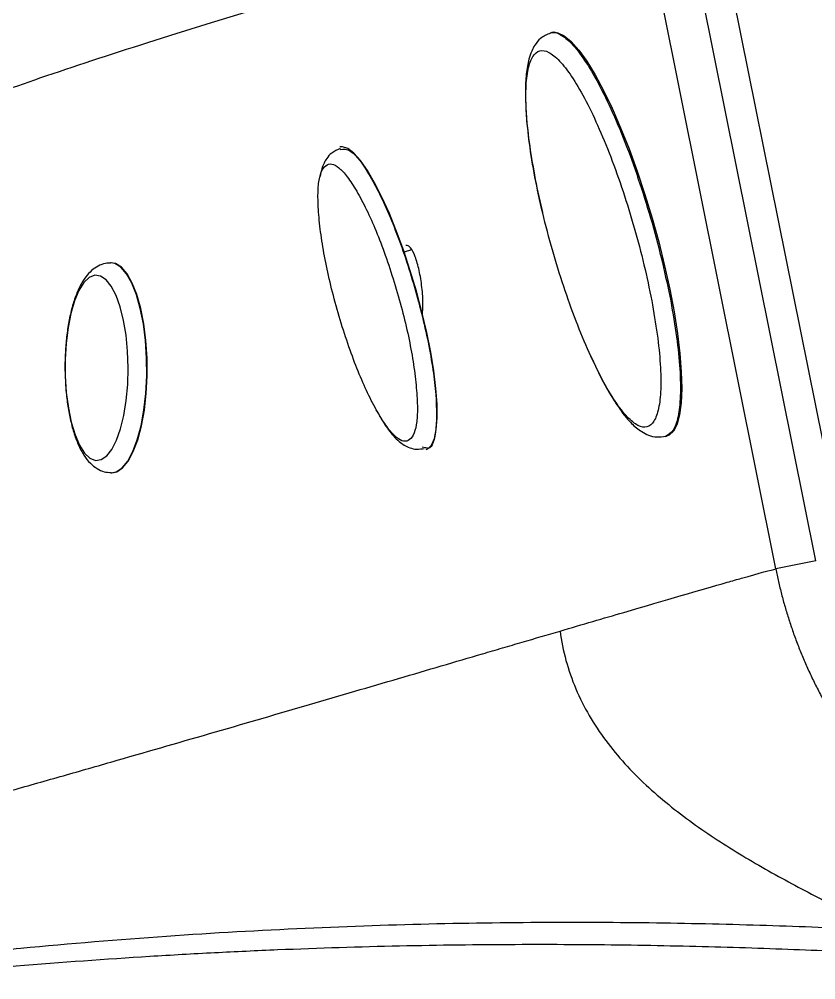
# Model space of a CAD drawing. Extents: x 527 to 611, y 788 to 934.
# Drawn here: x 600.365 to 604.162, y 855.096 to 859.675 of the extents above; entities that cross this region are included whole.
import ezdxf

# ---------------------------------------------------------------- set-up
doc = ezdxf.new("R2010")
doc.units = 0
doc.header["$MEASUREMENT"] = 0
doc.layers.add('1', color=4, linetype='Continuous')
doc.layers.add('GEOMETRY', color=4, linetype='Continuous', lineweight=25)

# ---------------------------------------------------------------- blocks, each defined once
blk = doc.blocks.new('2026_FLASH')
at = {"layer": 'GEOMETRY'}
for p, q in [((77.0831, 53.7785), (76.4398, 56.9762)), ((76.5811, 57.0056), (77.2243, 53.8079)), ((76.8921, 53.7402), (76.2508, 56.9383)), ((75.8241, 56.2973), (75.8177, 56.2954)), ((75.1562, 55.2615), (75.1207, 55.2513)), ((73.7237, 55.1994), (73.7214, 55.1994)), ((76.3678, 54.3726), (76.3741, 54.3744)), ((75.2202, 54.3184), (75.2068, 54.321)), ((73.7256, 54.1994), (73.7279, 54.1994)), ((77.0831, 53.7785), (76.8921, 53.7402))]:
    blk.add_line(p, q, dxfattribs=at)
at = {"layer": 'GEOMETRY', "flags": 128}
for points in [[(75.8241, 56.2973), (75.8264, 56.2979), (75.8534, 56.2969), (75.8838, 56.2824), (75.9172, 56.2547), (75.9531, 56.214), (75.9911, 56.1611), (76.0307, 56.0965), (76.0712, 56.0213), (76.112, 55.9364), (76.1527, 55.8431), (76.1927, 55.7427), (76.2313, 55.6366), (76.2681, 55.5262), (76.3025, 55.4132), (76.3341, 55.2991), (76.3623, 55.1855), (76.3869, 55.074), (76.4074, 54.9662), (76.4236, 54.8636), (76.4352, 54.7676), (76.4421, 54.6796), (76.4442, 54.6008), (76.4415, 54.5323), (76.4339, 54.4751), (76.4217, 54.43), (76.4049, 54.3976), (76.3839, 54.3784), (76.3741, 54.3744)], [(75.2722, 54.6013), (75.262, 54.6844), (75.2473, 54.7739), (75.2284, 54.8682), (75.2056, 54.9656), (75.1794, 55.0642), (75.1501, 55.1622), (75.1185, 55.2577), (75.085, 55.349), (75.0503, 55.4343), (75.015, 55.5122), (74.9798, 55.5811), (74.9453, 55.6397), (74.9123, 55.687), (74.8812, 55.7221), (74.8527, 55.7443), (74.8274, 55.7532), (74.8135, 55.752)], [(73.7247, 54.1994), (73.7481, 54.2039), (73.7763, 54.2224), (73.8029, 54.2546), (73.8272, 54.2996), (73.8485, 54.356), (73.8663, 54.4224), (73.8799, 54.4967), (73.889, 54.5769), (73.8934, 54.6606), (73.8929, 54.7454), (73.8875, 54.8289), (73.8774, 54.9086), (73.8628, 54.9823), (73.8443, 55.0479), (73.8222, 55.1035), (73.7974, 55.1475), (73.7704, 55.1785), (73.742, 55.1958), (73.7212, 55.1994)], [(73.7279, 54.1994), (73.7505, 54.2039), (73.7786, 54.2224), (73.8052, 54.2546), (73.8295, 54.2996), (73.8509, 54.356), (73.8686, 54.4224), (73.8822, 54.4967), (73.8914, 54.5769), (73.8957, 54.6606), (73.8952, 54.7454), (73.8898, 54.8289), (73.8797, 54.9086), (73.8652, 54.9824), (73.8466, 55.048), (73.8246, 55.1035), (73.7997, 55.1475), (73.7727, 55.1785), (73.7444, 55.1958), (73.7237, 55.1994)], [(73.6765, 54.2616), (73.7027, 54.2792), (73.7274, 54.3103), (73.7497, 54.3539), (73.769, 54.4086), (73.7846, 54.4726), (73.7961, 54.5439), (73.803, 54.6202), (73.8051, 54.6991), (73.8024, 54.7779), (73.7949, 54.8542), (73.783, 54.9255), (73.7669, 54.9896), (73.7472, 55.0443), (73.7245, 55.0879), (73.6996, 55.1191), (73.6733, 55.1367), (73.6463, 55.1402), (73.6196, 55.1296), (73.5941, 55.1052), (73.5705, 55.0677), (73.5496, 55.0183), (73.5321, 54.9587), (73.5185, 54.8908), (73.5093, 54.8167), (73.5047, 54.7388), (73.505, 54.6596), (73.5101, 54.5817), (73.5199, 54.5076), (73.534, 54.4396), (73.5519, 54.38), (73.5732, 54.3306), (73.5971, 54.2931), (73.6228, 54.2687), (73.6496, 54.258), (73.6765, 54.2616)], [(75.226, 54.3098), (75.2339, 54.3132), (75.2517, 54.3311), (75.2652, 54.362), (75.2741, 54.4054), (75.2783, 54.4605), (75.2776, 54.5262), (75.2722, 54.6013)]]:
    blk.add_lwpolyline(points, dxfattribs=at)
at = {"layer": 'GEOMETRY'}
for points, knots in [([(75.4439, 56.715), (75.3627, 56.6916), (75.1011, 56.6156), (74.8142, 56.5305), (74.4234, 56.4126), (74.0293, 56.2918), (73.4876, 56.1173), (73.0549, 55.9656), (72.8787, 55.8901), (72.8187, 55.8558), (72.8088, 55.8502), (72.799, 55.8445)], [-0.0246354, -0.0246354, -0.0246354, -0.0246354, 0.035448, 0.160448, 0.160448, 0.285448, 0.410448, 0.535448, 0.660448, 0.660448, 0.6850834, 0.6850834, 0.6850834, 0.6850834]), ([(75.818, 56.2947), (75.8015, 56.2876), (75.7724, 56.2751), (75.7439, 56.2397), (75.7269, 56.2072), (75.7123, 56.1639), (75.7017, 56.1019), (75.6977, 56.0173), (75.7013, 55.9099), (75.7145, 55.7791), (75.7409, 55.6202), (75.7639, 55.5053), (75.7796, 55.4447), (75.7808, 55.4401)], [0, 0, 0, 0, 0.085281, 0.150434, 0.204167, 0.269453, 0.375401, 0.482495, 0.582601, 0.722349, 0.857564, 0.989213, 1, 1, 1, 1]), ([(75.8177, 56.295), (75.818, 56.2952), (75.8301, 56.3054), (75.864, 56.2915), (75.9182, 56.2505), (75.9805, 56.1699), (76.0467, 56.0583), (76.1148, 55.9186), (76.1819, 55.7565), (76.2458, 55.5781), (76.3035, 55.3905), (76.3539, 55.1999), (76.3788, 55.0785), (76.3913, 55.0178)], [0, 0, 0, 0, 0.002114, 0.101903, 0.201691, 0.30148, 0.401268, 0.501057, 0.600846, 0.700634, 0.800423, 0.900211, 1, 1, 1, 1]), ([(76.3009, 55.0192), (76.2893, 55.0758), (76.2661, 55.189), (76.2191, 55.3666), (76.1653, 55.5413), (76.1059, 55.7075), (76.0433, 55.8588), (75.9799, 55.9886), (75.9181, 56.0932), (75.8604, 56.1672), (75.8088, 56.2089), (75.7656, 56.216), (75.7322, 56.1884), (75.7099, 56.1275), (75.6997, 56.0349), (75.7018, 55.915), (75.7163, 55.7716), (75.7426, 55.6106), (75.7798, 55.4381), (75.8263, 55.2609), (75.8803, 55.086), (75.9398, 54.9198), (76.0024, 54.7689), (76.0658, 54.6388), (76.1275, 54.5347), (76.1852, 54.4605), (76.2368, 54.4188), (76.2799, 54.4122), (76.3135, 54.4394), (76.3356, 54.5009), (76.3458, 54.5932), (76.3434, 54.7135), (76.3294, 54.8561), (76.3104, 54.9648), (76.3009, 55.0192)], [0, 0, 0, 0, 0.0312542, 0.0624635, 0.0937551, 0.1249545, 0.1562196, 0.1874627, 0.2186872, 0.2499716, 0.2811721, 0.3124649, 0.3436714, 0.3749318, 0.4061796, 0.4373921, 0.468682, 0.5, 0.5313181, 0.562608, 0.5938204, 0.6250683, 0.6563286, 0.6875352, 0.7188279, 0.7500284, 0.7813117, 0.8125373, 0.8437799, 0.8750456, 0.9062449, 0.9375366, 0.9687459, 1, 1, 1, 1]), ([(74.8162, 55.7449), (74.8018, 55.7388), (74.7765, 55.728), (74.7517, 55.6988), (74.7378, 55.6738), (74.7265, 55.6467), (74.7227, 55.6236), (74.7206, 55.6107)], [0, 0, 0, 0, 0.255457, 0.450516, 0.606328, 0.779734, 1, 1, 1, 1]), ([(74.8159, 55.7408), (74.8317, 55.7424), (74.8692, 55.7461), (74.9582, 55.6235), (75.061, 55.4125), (75.158, 55.1394), (75.233, 54.8512), (75.2758, 54.5876), (75.2766, 54.4005), (75.2547, 54.3077), (75.2255, 54.3167), (75.2202, 54.3184)], [0, 0, 0, 0, 0.092228, 0.217969, 0.343711, 0.469453, 0.595195, 0.720936, 0.846678, 0.97242, 1, 1, 1, 1]), ([(74.716, 55.4025), (74.7203, 55.3657), (74.7288, 55.2937), (74.7521, 55.1711), (74.7826, 55.0426), (74.82, 54.9115), (74.862, 54.7841), (74.9068, 54.6668), (74.9531, 54.5632), (74.9995, 54.4761), (75.0447, 54.4074), (75.0853, 54.3631), (75.1199, 54.3453), (75.1479, 54.3534), (75.1696, 54.384), (75.1824, 54.4388), (75.1852, 54.5168), (75.1786, 54.6149), (75.1646, 54.7266), (75.1422, 54.8484), (75.1113, 54.977), (75.0735, 55.108), (75.032, 55.2356), (74.9875, 55.3531), (74.9409, 55.4567), (74.894, 55.5437), (74.8495, 55.6126), (74.8091, 55.657), (74.7741, 55.6749), (74.7454, 55.6666), (74.7241, 55.6362), (74.7117, 55.5813), (74.7081, 55.5038), (74.7134, 55.4367), (74.716, 55.4025)], [0, 0, 0, 0, 0.031876, 0.062463, 0.093119, 0.125146, 0.156858, 0.187421, 0.218073, 0.250056, 0.282024, 0.312672, 0.343245, 0.374979, 0.406906, 0.4375, 0.468061, 0.499935, 0.531755, 0.562351, 0.593012, 0.625034, 0.65678, 0.687361, 0.718015, 0.749983, 0.781893, 0.812517, 0.843102, 0.874889, 0.906885, 0.937543, 0.968153, 1, 1, 1, 1]), ([(75.208, 54.955), (75.2091, 54.9699), (75.212, 55.008), (75.2064, 55.0836), (75.1933, 55.1651), (75.1739, 55.2332), (75.155, 55.2688), (75.14, 55.2821), (75.1328, 55.2818), (75.1293, 55.2816)], [0, 0, 0, 0, 0.113334, 0.290489, 0.467674, 0.644698, 0.821603, 0.910504, 1, 1, 1, 1]), ([(73.7212, 55.1978), (73.7132, 55.1979), (73.6922, 55.1983), (73.6605, 55.1852), (73.6288, 55.1631), (73.6006, 55.1316), (73.5748, 55.0895), (73.5518, 55.0359), (73.5329, 54.9726), (73.5187, 54.9032), (73.509, 54.8296), (73.504, 54.7534), (73.5029, 54.6859), (73.5054, 54.6451), (73.5063, 54.6296)], [0, 0, 0, 0, 0.043756, 0.114526, 0.186261, 0.265502, 0.356931, 0.457851, 0.558217, 0.656045, 0.752181, 0.847376, 0.942139, 1, 1, 1, 1]), ([(76.3913, 55.0178), (76.4015, 54.9594), (76.422, 54.8426), (76.4369, 54.6897), (76.4395, 54.5604), (76.4283, 54.4619), (76.4052, 54.3943), (76.3799, 54.3798), (76.3673, 54.3726)], [0, 0, 0, 0, 0.1669469, 0.3338939, 0.5008408, 0.6677878, 0.8347347, 1, 1, 1, 1]), ([(76.0081, 54.761), (76.0211, 54.732), (76.0489, 54.6701), (76.0918, 54.5912), (76.1337, 54.5226), (76.1662, 54.478), (76.1895, 54.4504), (76.2066, 54.4321), (76.2279, 54.4124), (76.2549, 54.3927), (76.2877, 54.3764), (76.3274, 54.3667), (76.3535, 54.3713), (76.3675, 54.3737)], [0, 0, 0, 0, 0.117764, 0.251202, 0.386292, 0.503221, 0.553837, 0.599817, 0.660937, 0.723498, 0.800827, 0.893098, 1, 1, 1, 1]), ([(73.5063, 54.6296), (73.5068, 54.6197), (73.5083, 54.5842), (73.5156, 54.5253), (73.528, 54.4551), (73.545, 54.3903), (73.5666, 54.3318), (73.5924, 54.2829), (73.6219, 54.2451), (73.6544, 54.2188), (73.6887, 54.2024), (73.7127, 54.2007), (73.7238, 54.2)], [0, 0, 0, 0, 0.044604, 0.1595, 0.275125, 0.392135, 0.511546, 0.634976, 0.746064, 0.84078, 0.926681, 1, 1, 1, 1]), ([(74.9918, 54.4933), (74.9946, 54.4878), (75.0127, 54.4517), (75.0387, 54.4133), (75.0699, 54.3734), (75.1007, 54.3423), (75.1403, 54.3183), (75.1821, 54.3091), (75.2045, 54.3132), (75.2164, 54.3154)], [0, 0, 0, 0, 0.043922, 0.291353, 0.410219, 0.544432, 0.739099, 0.861369, 1, 1, 1, 1]), ([(75.8639, 53.4444), (75.9709, 53.4758), (76.2859, 53.5682), (76.5683, 53.6505), (76.7079, 53.6903), (76.8157, 53.7208), (76.8726, 53.7363), (76.8922, 53.7403)], [0.690511, 0.690511, 0.690511, 0.690511, 0.75, 0.875, 0.8993138, 0.8993138, 1, 1, 1, 1]), ([(76.8923, 53.7403), (76.8943, 53.7303), (76.8984, 53.7102), (76.9051, 53.6801), (76.9122, 53.6501), (76.9198, 53.62), (76.9278, 53.5899), (76.9363, 53.5597), (76.9453, 53.5296), (76.9547, 53.4995), (76.9645, 53.4694), (76.9749, 53.4393), (76.9857, 53.4093), (76.997, 53.3793), (77.0088, 53.3494), (77.0211, 53.3195), (77.0339, 53.2897), (77.0471, 53.2599), (77.0609, 53.2303), (77.0751, 53.2007), (77.0899, 53.1712), (77.1051, 53.1419), (77.1208, 53.1127), (77.1371, 53.0836), (77.1538, 53.0546), (77.1711, 53.0258), (77.1888, 52.9971), (77.207, 52.9686), (77.2258, 52.9403), (77.245, 52.9121), (77.2648, 52.8842), (77.285, 52.8564), (77.3058, 52.8289), (77.327, 52.8016), (77.3488, 52.7746), (77.3711, 52.7477), (77.3938, 52.7212), (77.4171, 52.6949), (77.4409, 52.6689), (77.4652, 52.6432), (77.49, 52.6178), (77.5153, 52.5927), (77.541, 52.5679), (77.5673, 52.5435), (77.5941, 52.5194), (77.6213, 52.4956), (77.6491, 52.4723), (77.6773, 52.4493), (77.706, 52.4267), (77.7351, 52.4045), (77.7647, 52.3827), (77.7948, 52.3613), (77.8254, 52.3404), (77.8564, 52.3199), (77.8878, 52.2998), (77.9197, 52.2802), (77.952, 52.2611), (77.9848, 52.2425), (78.0179, 52.2243), (78.0403, 52.2127), (78.0515, 52.2069)], [0, 0, 0, 0, 0.015417, 0.030897, 0.046442, 0.06205, 0.077722, 0.093457, 0.109256, 0.125119, 0.141046, 0.157037, 0.173092, 0.18921, 0.205393, 0.22164, 0.237951, 0.254325, 0.270763, 0.287266, 0.303832, 0.320462, 0.337156, 0.353915, 0.370737, 0.387624, 0.404575, 0.42159, 0.43867, 0.455813, 0.473021, 0.490292, 0.507628, 0.525027, 0.542491, 0.560019, 0.577611, 0.595267, 0.612988, 0.630773, 0.648623, 0.666537, 0.684515, 0.702557, 0.720663, 0.738834, 0.757069, 0.775369, 0.793733, 0.812162, 0.830656, 0.849214, 0.867836, 0.886523, 0.905275, 0.924091, 0.942972, 0.961917, 0.980926, 1, 1, 1, 1]), ([(72.2294, 52.4195), (72.2407, 52.4217), (72.2635, 52.4259), (72.3089, 52.4348), (72.3875, 52.4527), (72.4984, 52.4801), (72.6296, 52.5143), (72.8027, 52.5607), (73.0158, 52.6193), (73.2665, 52.6895), (73.5125, 52.7594), (73.8343, 52.8516), (74.2247, 52.9644), (74.6729, 53.0951), (75.0278, 53.199), (75.2989, 53.2785), (75.4463, 53.3218), (75.5423, 53.35), (75.6056, 53.3686), (75.7147, 53.4006), (75.8051, 53.4272), (75.8639, 53.4444)], [0, 0, 0, 0, 0.007812, 0.015625, 0.03125, 0.0625, 0.09375, 0.125, 0.1875, 0.25, 0.3125, 0.375, 0.5, 0.625, 0.75, 0.8125, 0.875, 0.890625, 0.90625, 0.9375, 1, 1, 1, 1]), ([(75.8639, 53.4444), (75.8703, 53.3972), (75.8891, 53.3035), (75.9361, 53.168), (76.0005, 53.0399), (76.0799, 52.9206), (76.1714, 52.8105), (76.3062, 52.6753), (76.4928, 52.526), (76.7331, 52.3703), (76.9413, 52.254), (77.0893, 52.1769), (77.1744, 52.1339), (77.2597, 52.0913), (77.3414, 52.0513), (77.4017, 52.022), (77.4192, 52.0135)], [0, 0, 0, 0, 0.0625, 0.125, 0.1875, 0.25, 0.3125, 0.375, 0.5, 0.625, 0.75, 0.8125, 0.84375, 0.875, 0.9375, 0.9629079, 0.9629079, 0.9629079, 0.9629079]), ([(72.5677, 51.8528), (72.6911, 51.8681), (72.8134, 51.8823), (73.0551, 51.9088), (73.1748, 51.9211), (73.5298, 51.9553), (73.7613, 51.9743), (74.2135, 52.0059), (74.4341, 52.0184), (74.8642, 52.0379), (75.0737, 52.0448), (75.684, 52.0586), (76.0669, 52.0584), (76.6032, 52.049), (76.7756, 52.0443), (77.0243, 52.0356), (77.1055, 52.0325), (77.2647, 52.0242), (77.3428, 52.0192), (77.4192, 52.0135)], [0, 0, 0, 0, 0.0625, 0.0625, 0.125, 0.125, 0.25, 0.25, 0.375, 0.375, 0.5, 0.5, 0.75, 0.75, 0.875, 0.875, 0.9375, 0.9375, 1, 1, 1, 1]), ([(77.1169, 51.9195), (77.0436, 51.9227), (76.9689, 51.9257), (76.8167, 51.9312), (76.7392, 51.9338), (76.5028, 51.9408), (76.3398, 51.9443), (76.003, 51.9489), (75.8292, 51.9499), (75.4715, 51.9486), (75.2875, 51.9464), (74.9098, 51.9382), (74.716, 51.9322), (74.4181, 51.9199), (74.3176, 51.9153), (74.1143, 51.9048), (74.0115, 51.899), (73.6997, 51.8797), (73.4874, 51.8643), (73.0546, 51.8277), (72.8341, 51.8065), (72.6097, 51.7819)], [0, 0, 0, 0, 0.0625, 0.0625, 0.125, 0.125, 0.25, 0.25, 0.375, 0.375, 0.5, 0.5, 0.625, 0.625, 0.6875, 0.6875, 0.75, 0.75, 0.875, 0.875, 1, 1, 1, 1])]:
    blk.add_open_spline(points, degree=3, knots=knots, dxfattribs=at)

msp = doc.modelspace()

# ---------------------------------------------------------------- block references
at = {"layer": '1'}
msp.add_blockref('2026_FLASH', (527.0792, 803.3138), dxfattribs=at)

doc.saveas('drawing.dxf')
